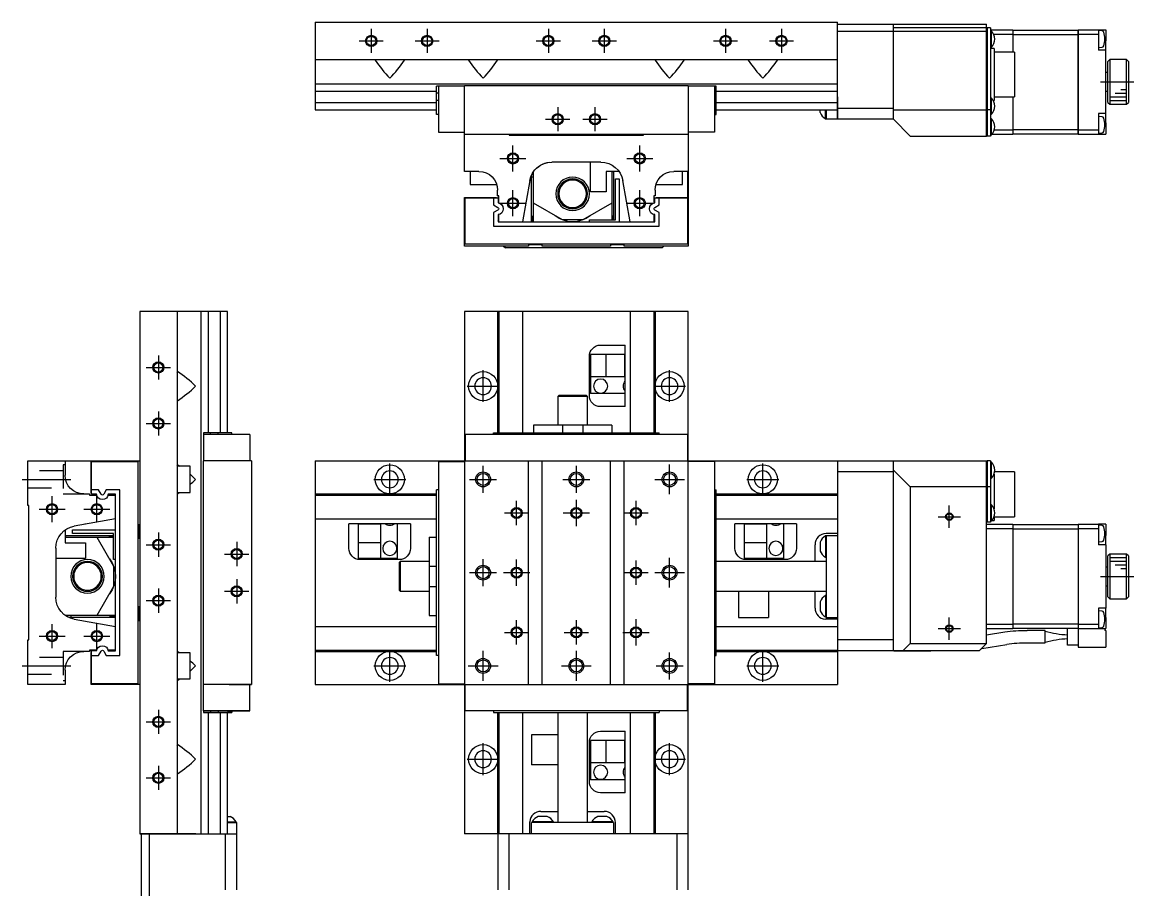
# Model space of a CAD drawing. Extents: x -2 to 603, y -8 to 381.
# Drawn here: x -1.5 to 296.5, y 148.4 to 380.9 of the extents above; entities that cross this region are included whole.
import ezdxf

# ---------------------------------------------------------------- set-up
doc = ezdxf.new("R2010")
doc.units = 0
doc.header["$LTSCALE"] = 0.5
doc.linetypes.add('CENTER', pattern=[50.8, 31.75, -6.35, 6.35, -6.35])
doc.linetypes.add('DASHED', pattern=[19.05, 12.7, -6.35])
for name, color, linetype in [('MSM_CENTER', 1, 'CENTER'), ('MSM_CONTINUOUS', 7, 'CONTINUOUS'), ('MSM_DASHED', 4, 'DASHED'), ('MSM_NARROW', 5, 'CONTINUOUS')]:
    doc.layers.add(name, color=color, linetype=linetype)

msp = doc.modelspace()

# ---------------------------------------------------------------- linework, layer by layer
at = {"layer": 'MSM_CENTER'}
for p, q in [((92.06, 379.14), (92.06, 372.68)), ((107.06, 379.14), (107.06, 372.68)), ((139.56, 379.14), (139.56, 372.68)), ((154.56, 379.14), (154.56, 372.68)), ((187.06, 379.14), (187.06, 372.68)), ((202.06, 379.14), (202.06, 372.68)), ((88.83, 375.91), (95.29, 375.91)), ((103.83, 375.91), (110.29, 375.91)), ((136.33, 375.91), (142.79, 375.91)), ((151.33, 375.91), (157.79, 375.91)), ((183.83, 375.91), (190.29, 375.91)), ((198.83, 375.91), (205.29, 375.91)), ((287.61, 364.91), (296.51, 364.91)), ((142.06, 358.14), (142.06, 351.68)), ((152.06, 358.14), (152.06, 351.68)), ((138.83, 354.91), (145.29, 354.91)), ((148.83, 354.91), (155.29, 354.91)), ((130.06, 340.91), (130.06, 347.91)), ((164.06, 340.91), (164.06, 347.91)), ((126.56, 344.41), (133.56, 344.41)), ((160.56, 344.41), (167.56, 344.41)), ((130.06, 328.91), (130.06, 335.91)), ((164.06, 328.91), (164.06, 335.91)), ((126.56, 332.41), (133.56, 332.41)), ((160.56, 332.41), (167.56, 332.41)), ((35, 291.6), (35, 285.14)), ((31.77, 288.37), (38.23, 288.37)), ((122.06, 279.12), (122.06, 287.62)), ((172.06, 279.12), (172.06, 287.62)), ((117.81, 283.37), (126.31, 283.37)), ((167.81, 283.37), (176.31, 283.37)), ((35, 276.6), (35, 270.14)), ((31.77, 273.37), (38.23, 273.37)), ((97.06, 254.12), (97.06, 262.62)), ((172.06, 254.37), (172.06, 262.37)), ((197.06, 254.12), (197.06, 262.62)), ((122.06, 254.74), (122.06, 261.99)), ((147.06, 254.74), (147.06, 261.99)), ((-1.5, 258.37), (11.5, 258.37)), ((92.81, 258.37), (101.31, 258.37)), ((118.44, 258.37), (125.68, 258.37)), ((143.44, 258.37), (150.68, 258.37)), ((168.06, 258.37), (176.06, 258.37)), ((192.81, 258.37), (201.31, 258.37)), ((6.5, 246.87), (6.5, 253.87)), ((18.5, 246.87), (18.5, 253.87)), ((3, 250.37), (10, 250.37)), ((15, 250.37), (22, 250.37)), ((131.06, 246.14), (131.06, 252.6)), ((147.06, 245.87), (147.06, 252.87)), ((163.06, 246.14), (163.06, 252.6)), ((247.06, 245.37), (247.06, 251.37)), ((127.83, 249.37), (134.29, 249.37)), ((143.56, 249.37), (150.56, 249.37)), ((159.83, 249.37), (166.29, 249.37)), ((244.06, 248.37), (250.06, 248.37)), ((35, 244.1), (35, 237.64)), ((56, 241.6), (56, 235.14)), ((31.77, 240.87), (38.23, 240.87)), ((52.77, 238.37), (59.23, 238.37)), ((122.06, 229.74), (122.06, 236.99)), ((131.06, 229.87), (131.06, 236.87)), ((163.06, 230.14), (163.06, 236.6)), ((172.06, 229.37), (172.06, 237.37)), ((118.44, 233.37), (125.68, 233.37)), ((127.56, 233.37), (134.56, 233.37)), ((159.83, 233.37), (166.29, 233.37)), ((168.06, 233.37), (176.06, 233.37)), ((56, 231.6), (56, 225.14)), ((287.61, 232.37), (296.51, 232.37)), ((35, 229.1), (35, 222.64)), ((52.77, 228.37), (59.23, 228.37)), ((31.77, 225.87), (38.23, 225.87)), ((131.06, 214.14), (131.06, 220.6)), ((147.06, 214.14), (147.06, 220.6)), ((163.06, 213.87), (163.06, 220.87)), ((247.06, 215.37), (247.06, 221.37)), ((6.5, 213.14), (6.5, 219.6)), ((18.5, 212.87), (18.5, 219.87)), ((244.06, 218.37), (250.06, 218.37)), ((3, 216.37), (10, 216.37)), ((15, 216.37), (22, 216.37)), ((127.83, 217.37), (134.29, 217.37)), ((143.83, 217.37), (150.29, 217.37)), ((159.56, 217.37), (166.56, 217.37)), ((97.06, 204.12), (97.06, 212.62)), ((122.06, 204.37), (122.06, 212.37)), ((147.06, 204.37), (147.06, 212.37)), ((172.06, 204.74), (172.06, 211.99)), ((197.06, 204.12), (197.06, 212.62)), ((-1.5, 208.37), (11.5, 208.37)), ((92.81, 208.37), (101.31, 208.37)), ((118.06, 208.37), (126.06, 208.37)), ((143.06, 208.37), (151.06, 208.37)), ((168.44, 208.37), (175.68, 208.37)), ((192.81, 208.37), (201.31, 208.37)), ((35, 196.6), (35, 190.14)), ((31.77, 193.37), (38.23, 193.37)), ((122.06, 179.12), (122.06, 187.62)), ((172.06, 179.12), (172.06, 187.62)), ((117.81, 183.37), (126.31, 183.37)), ((167.81, 183.37), (176.31, 183.37)), ((35, 181.6), (35, 175.14)), ((31.77, 178.37), (38.23, 178.37))]:
    msp.add_line(p, q, dxfattribs=at)
at = {"layer": 'MSM_CONTINUOUS'}
for p, q in [((77.06, 380.91), (217.06, 380.91)), ((77.06, 380.91), (77.06, 357.41)), ((217.06, 354.91), (217.06, 380.91)), ((217.06, 380.41), (257.06, 380.41)), ((232.06, 354.91), (232.06, 380.41)), ((257.06, 379.41), (232.06, 379.41)), ((257.06, 379.51), (256.96, 379.41)), ((257.06, 379.51), (257.06, 380.41)), ((257.06, 350.41), (257.06, 379.41)), ((257.16, 379.41), (257.06, 379.31)), ((257.16, 379.41), (257.16, 350.41)), ((258.06, 379.41), (257.16, 379.41)), ((258.06, 379.41), (258.06, 350.41)), ((258.06, 378.91), (264.06, 378.91)), ((258.35, 378.56), (258.06, 378.56)), ((258.35, 374.26), (258.35, 378.56)), ((264.06, 378.91), (264.06, 372.91)), ((264.06, 378.81), (281.56, 378.81)), ((281.56, 378.91), (281.56, 350.91)), ((281.56, 350.91), (281.56, 378.91)), ((281.56, 378.91), (289.06, 378.91)), ((287.06, 378.91), (287.06, 373.41)), ((288.04, 378.58), (287.06, 378.66)), ((289.06, 378.91), (289.06, 375.91)), ((257.06, 378.41), (217.06, 378.41)), ((258.96, 377.71), (264.06, 377.71)), ((264.06, 377.67), (281.56, 377.67)), ((281.56, 377.71), (287.06, 377.71)), ((289.06, 353.91), (289.06, 375.91)), ((258.06, 374.26), (258.35, 374.26)), ((259.06, 373.91), (258.06, 373.91)), ((259.06, 373.91), (259.06, 359.91)), ((264.56, 372.91), (259.06, 372.91)), ((264.56, 372.91), (264.56, 360.91)), ((287.06, 374.16), (288.04, 374.25)), ((289.06, 373.41), (287.06, 373.41)), ((77.06, 370.91), (217.06, 370.91)), ((93.32, 370.91), (93.16, 370.78)), ((100.8, 370.91), (100.96, 370.78)), ((118.32, 370.91), (118.16, 370.78)), ((125.8, 370.91), (125.96, 370.78)), ((168.32, 370.91), (168.16, 370.78)), ((175.8, 370.91), (175.96, 370.78)), ((193.32, 370.91), (193.16, 370.78)), ((200.8, 370.91), (200.96, 370.78)), ((290.06, 370.91), (289.56, 370.41)), ((289.56, 359.41), (289.56, 370.41)), ((290.06, 370.91), (290.06, 358.91)), ((294.56, 370.91), (290.06, 370.91)), ((294.56, 358.91), (294.56, 370.91)), ((295.06, 370.41), (294.56, 370.91)), ((295.06, 370.41), (295.06, 359.41)), ((289.56, 367.41), (289.06, 367.41)), ((77.06, 364.41), (217.06, 364.41)), ((117.06, 363.81), (109.56, 363.81)), ((109.56, 356.21), (109.56, 363.81)), ((110.06, 363.81), (110.06, 351.41)), ((177.06, 363.91), (117.06, 363.91)), ((117.06, 340.91), (117.06, 363.91)), ((177.06, 363.91), (177.06, 320.91)), ((184.56, 363.81), (177.06, 363.81)), ((184.06, 363.81), (184.06, 351.41)), ((184.56, 356.21), (184.56, 363.81)), ((77.06, 362.45), (109.56, 362.45)), ((110.06, 361.94), (109.56, 361.94)), ((184.06, 361.94), (184.56, 361.94)), ((184.56, 362.45), (217.06, 362.45)), ((217.06, 360.91), (217.06, 354.91)), ((259.06, 360.91), (264.56, 360.91)), ((264.06, 360.91), (264.06, 350.91)), ((289.06, 362.41), (289.56, 362.41)), ((77.06, 359.38), (109.56, 359.38)), ((110.06, 359.89), (109.56, 359.89)), ((184.06, 359.89), (184.56, 359.89)), ((184.56, 359.38), (217.06, 359.38)), ((217.06, 357.91), (232.06, 357.91)), ((258.35, 360.56), (258.06, 360.56)), ((258.35, 356.26), (258.35, 360.56)), ((258.86, 359.91), (259.06, 359.91)), ((289.56, 359.41), (290.06, 358.91)), ((290.06, 358.91), (294.56, 358.91)), ((294.56, 358.91), (295.06, 359.41)), ((77.06, 357.41), (109.56, 357.41)), ((110.06, 356.21), (109.56, 356.21)), ((184.06, 356.21), (184.56, 356.21)), ((184.56, 357.41), (217.06, 357.41)), ((212.41, 356.69), (212.41, 357.41)), ((213.86, 355.06), (213.86, 357.41)), ((213.86, 355.06), (214.06, 355.06)), ((214.06, 354.91), (214.06, 357.41)), ((214.06, 357.41), (214.06, 354.91)), ((214.06, 355.06), (214.06, 357.41)), ((232.06, 354.91), (214.06, 354.91)), ((232.06, 357.41), (257.06, 357.41)), ((232.06, 354.91), (236.56, 350.41)), ((232.06, 354.91), (232.16, 354.81)), ((236.56, 350.41), (232.16, 354.81)), ((257.06, 357.45), (257.16, 357.41)), ((258.06, 357.41), (257.16, 357.41)), ((258.06, 356.26), (258.35, 356.26)), ((258.35, 355.06), (258.06, 355.06)), ((258.35, 350.76), (258.35, 355.06)), ((287.06, 356.41), (287.06, 350.91)), ((289.06, 356.41), (287.06, 356.41)), ((288.04, 355.58), (287.06, 355.66)), ((259.15, 352.11), (264.06, 352.11)), ((264.06, 352.15), (281.56, 352.15)), ((281.56, 352.11), (287.06, 352.11)), ((289.06, 353.91), (289.06, 350.91)), ((110.06, 351.41), (117.06, 351.41)), ((117.06, 350.91), (177.06, 350.91)), ((129.06, 350.91), (129.06, 350.61)), ((129.06, 350.61), (165.06, 350.61)), ((165.06, 350.61), (165.06, 350.91)), ((184.06, 351.41), (177.06, 351.41)), ((236.56, 350.41), (257.06, 350.41)), ((257.06, 350.51), (257.16, 350.41)), ((258.06, 350.41), (257.16, 350.41)), ((258.06, 350.76), (258.35, 350.76)), ((258.49, 350.91), (264.06, 350.91)), ((264.06, 351.01), (281.56, 351.01)), ((281.56, 350.91), (289.06, 350.91)), ((287.06, 351.16), (288.04, 351.25)), ((153.65, 343.41), (140.47, 343.41)), ((150.86, 335.41), (150.86, 343.41)), ((120.96, 340.91), (117.06, 340.91)), ((118.56, 340.91), (118.56, 337.41)), ((135.06, 327.41), (135.06, 339.86)), ((135.56, 327.41), (135.56, 340.86)), ((158.52, 340.91), (155.06, 340.91)), ((155.06, 340.91), (155.06, 335.41)), ((156.56, 340.86), (156.56, 327.91)), ((157.06, 340.91), (157.06, 327.91)), ((177.06, 340.91), (173.16, 340.91)), ((175.56, 337.41), (175.56, 340.91)), ((176.96, 333.91), (176.96, 340.91)), ((118.56, 337.41), (125.56, 337.41)), ((125.06, 338.77), (125.06, 338.78)), ((134.56, 338.46), (132.61, 327.41)), ((135.56, 339.41), (135.06, 339.41)), ((157.56, 338.91), (158.56, 338.91)), ((157.56, 327.91), (157.56, 338.91)), ((158.56, 338.91), (158.56, 327.41)), ((161.51, 327.41), (159.56, 338.46)), ((168.56, 337.41), (175.56, 337.41)), ((117.06, 320.91), (117.06, 333.91)), ((117.06, 333.91), (125.66, 333.91)), ((117.26, 321.41), (117.26, 333.81)), ((117.26, 333.81), (126.06, 333.81)), ((124.86, 333.81), (124.86, 331.94)), ((125.66, 333.91), (125.66, 333.81)), ((125.96, 334.41), (125.96, 335.91)), ((126.26, 334.41), (125.96, 334.41)), ((126.06, 334.41), (126.06, 332.49)), ((126.26, 332.45), (126.26, 334.41)), ((155.06, 335.41), (150.86, 335.41)), ((160.06, 335.41), (160.06, 335.62)), ((160.09, 335.41), (160.06, 335.41)), ((167.86, 334.41), (167.86, 332.45)), ((168.16, 334.41), (167.86, 334.41)), ((168.06, 333.81), (176.86, 333.81)), ((168.06, 332.49), (168.06, 333.81)), ((168.16, 335.91), (168.16, 334.41)), ((168.46, 333.81), (168.46, 333.91)), ((168.46, 333.91), (177.06, 333.91)), ((169.26, 331.94), (169.26, 333.81)), ((176.86, 333.81), (176.86, 321.41)), ((124.86, 331.94), (126.05, 331.25)), ((143.35, 327.91), (135.56, 332.41)), ((156.56, 332.41), (148.76, 327.91)), ((168.06, 331.25), (169.26, 331.94)), ((126.05, 330.58), (124.86, 329.89)), ((124.86, 329.89), (124.86, 326.21)), ((126.06, 329.34), (126.06, 327.41)), ((126.26, 327.71), (126.06, 327.91)), ((126.26, 327.41), (126.26, 329.38)), ((148.76, 327.91), (143.35, 327.91)), ((150.56, 327.91), (157.56, 327.91)), ((150.56, 327.41), (150.56, 327.91)), ((167.86, 329.38), (167.86, 327.41)), ((169.26, 329.89), (168.06, 330.58)), ((168.06, 327.41), (168.06, 329.34)), ((169.26, 326.21), (169.26, 329.89)), ((124.86, 326.21), (169.26, 326.21)), ((126.06, 327.41), (168.06, 327.41)), ((134.26, 320.91), (117.06, 320.91)), ((176.86, 321.41), (117.26, 321.41)), ((128.06, 320.41), (127.56, 320.91)), ((127.56, 320.91), (128.06, 320.41)), ((170.06, 320.41), (128.06, 320.41)), ((137.86, 321.26), (134.26, 321.26)), ((134.26, 321.26), (134.26, 320.91)), ((137.86, 320.91), (137.86, 321.26)), ((156.26, 320.91), (137.86, 320.91)), ((159.86, 321.26), (156.26, 321.26)), ((156.26, 321.26), (156.26, 320.91)), ((159.86, 320.91), (159.86, 321.26)), ((177.06, 320.91), (159.86, 320.91)), ((170.56, 320.91), (170.06, 320.41)), ((30, 303.37), (30, 163.37)), ((45, 303.37), (30, 303.37)), ((40, 303.37), (40, 163.37)), ((53.5, 303.37), (45, 303.37)), ((46.5, 163.37), (46.5, 303.37)), ((48.46, 270.87), (48.46, 303.37)), ((51.54, 303.37), (51.54, 270.87)), ((53.5, 270.87), (53.5, 303.37)), ((117.06, 303.37), (117.06, 163.37)), ((177.06, 303.37), (117.06, 303.37)), ((125.96, 303.37), (125.96, 270.87)), ((126.26, 303.37), (126.26, 270.87)), ((132.61, 303.37), (132.61, 270.87)), ((161.51, 303.37), (161.51, 270.87)), ((167.86, 303.37), (167.86, 270.87)), ((168.16, 303.37), (168.16, 270.87)), ((177.06, 148.37), (177.06, 303.37)), ((153.56, 294.37), (160.18, 294.37)), ((160.18, 277.87), (160.18, 294.37)), ((150.56, 280.87), (150.56, 291.37)), ((160.18, 291.87), (150.86, 291.87)), ((150.86, 291.87), (150.86, 281.37)), ((155.06, 285.87), (155.06, 291.87)), ((160.06, 285.87), (160.06, 291.87)), ((40, 287.11), (40.13, 287.27)), ((160.18, 285.87), (150.86, 285.87)), ((142.36, 280.87), (142.06, 280.57)), ((150.06, 280.57), (142.06, 280.57)), ((142.06, 280.57), (142.06, 272.87)), ((149.76, 280.87), (142.36, 280.87)), ((150.06, 280.57), (149.76, 280.87)), ((150.06, 272.87), (150.06, 280.57)), ((160.18, 281.37), (150.86, 281.37)), ((40, 279.62), (40.13, 279.47)), ((160.18, 277.87), (153.56, 277.87)), ((135.56, 272.87), (135.56, 270.87)), ((156.56, 272.87), (135.56, 272.87)), ((143.35, 272.87), (143.35, 270.87)), ((148.76, 272.87), (148.76, 270.87)), ((156.56, 272.87), (156.56, 270.87)), ((47.1, 270.87), (47.1, 263.37)), ((54.7, 270.87), (47.1, 270.87)), ((59.5, 270.37), (47.1, 270.37)), ((48.98, 270.37), (48.98, 270.87)), ((51.02, 270.37), (51.02, 270.87)), ((54.7, 270.37), (54.7, 270.87)), ((59.5, 270.37), (59.5, 263.37)), ((117.26, 270.37), (117.26, 263.37)), ((176.86, 270.37), (117.26, 270.37)), ((124.86, 270.87), (169.26, 270.87)), ((124.86, 270.37), (124.86, 270.87)), ((169.26, 270.37), (169.26, 270.87)), ((176.86, 270.37), (176.86, 263.37)), ((0, 251.37), (0, 263.37)), ((0, 263.37), (30, 263.37)), ((10, 263.37), (10, 259.47)), ((17, 254.77), (17, 263.37)), ((17.1, 254.37), (17.1, 263.17)), ((17.1, 263.17), (29.5, 263.17)), ((29.5, 263.17), (29.5, 203.57)), ((40, 262.11), (40.13, 262.27)), ((47, 263.37), (47, 203.37)), ((60, 263.37), (47, 263.37)), ((60, 263.37), (60, 203.37)), ((77.06, 263.37), (77.06, 203.37)), ((77.06, 263.37), (232.06, 263.37)), ((110.06, 263.17), (117.06, 263.17)), ((110.06, 263.17), (110.06, 203.57)), ((134.26, 203.37), (134.26, 263.37)), ((137.86, 203.37), (137.86, 263.37)), ((156.26, 203.37), (156.26, 263.37)), ((159.86, 203.37), (159.86, 263.37)), ((184.06, 263.17), (177.06, 263.17)), ((184.06, 263.17), (184.06, 203.57)), ((217.06, 263.37), (217.06, 203.37)), ((232.06, 260.87), (232.06, 263.37)), ((232.16, 263.37), (232.06, 263.27)), ((232.16, 263.37), (257.06, 263.37)), ((257.06, 263.27), (257.16, 263.37)), ((257.06, 256.37), (257.06, 263.37)), ((257.16, 263.37), (257.16, 246.87)), ((258.06, 263.37), (257.16, 263.37)), ((258.06, 263.37), (258.06, 246.87)), ((258.35, 263.02), (258.06, 263.02)), ((258.35, 258.72), (258.35, 263.02)), ((43.5, 261.87), (40, 261.87)), ((43.5, 254.87), (43.5, 261.87)), ((232.06, 260.37), (217.06, 260.37)), ((232.06, 260.87), (236.56, 256.37)), ((232.06, 232.36), (232.06, 260.87)), ((232.06, 232.36), (232.06, 260.37)), ((259.06, 259.79), (259.06, 250.44)), ((264.56, 260.37), (259.22, 260.37)), ((264.56, 260.37), (264.56, 248.37)), ((236.56, 256.37), (236.56, 214.37)), ((257.06, 256.37), (236.56, 256.37)), ((257.06, 214.37), (257.06, 256.37)), ((257.06, 256.32), (257.16, 256.37)), ((258.06, 256.37), (257.16, 256.37)), ((258.06, 258.72), (258.35, 258.72)), ((15, 254.47), (16.5, 254.47)), ((16.5, 254.47), (16.5, 254.17)), ((16.5, 254.17), (18.46, 254.17)), ((17.1, 254.77), (17, 254.77)), ((18.98, 255.57), (17.1, 255.57)), ((18.42, 254.37), (17.1, 254.37)), ((19.66, 254.37), (18.98, 255.57)), ((21.02, 255.57), (20.34, 254.37)), ((24.7, 255.57), (21.02, 255.57)), ((21.54, 254.17), (23.5, 254.17)), ((23.5, 254.37), (21.58, 254.37)), ((23.5, 212.37), (23.5, 254.37)), ((24.7, 211.17), (24.7, 255.57)), ((40, 254.87), (43.5, 254.87)), ((40, 254.62), (40.13, 254.47)), ((77.06, 254.47), (109.56, 254.47)), ((77.06, 254.17), (109.56, 254.17)), ((109.56, 211.17), (109.56, 255.57)), ((110.06, 255.57), (109.56, 255.57)), ((184.06, 255.57), (184.56, 255.57)), ((184.56, 211.17), (184.56, 255.57)), ((184.56, 254.47), (217.06, 254.47)), ((184.56, 254.17), (217.06, 254.17)), ((0.3, 251.37), (0, 251.37)), ((0.3, 215.37), (0.3, 251.37)), ((258.35, 251.52), (258.06, 251.52)), ((258.35, 247.22), (258.35, 251.52)), ((23.5, 247.81), (12.46, 245.87)), ((77.06, 247.81), (109.56, 247.81)), ((184.56, 247.81), (217.06, 247.81)), ((258.49, 247.37), (259.06, 247.37)), ((259.06, 248.29), (259.06, 247.37)), ((259.09, 248.37), (264.56, 248.37)), ((10, 244.83), (10, 241.37)), ((12, 244.87), (23.5, 244.87)), ((12, 243.87), (12, 244.87)), ((15.5, 246.37), (15.29, 246.37)), ((15.5, 246.4), (15.5, 246.37)), ((29.65, 246.17), (29.65, 242.57)), ((30, 246.17), (29.65, 246.17)), ((102.56, 246.49), (86.06, 246.49)), ((86.06, 239.87), (86.06, 246.49)), ((88.56, 246.49), (88.56, 237.17)), ((94.56, 246.37), (88.56, 246.37)), ((94.56, 246.49), (94.56, 237.17)), ((99.06, 246.49), (99.06, 237.17)), ((102.56, 246.49), (102.56, 239.87)), ((206.06, 246.49), (189.56, 246.49)), ((189.56, 239.87), (189.56, 246.49)), ((192.06, 246.49), (192.06, 237.17)), ((198.06, 246.37), (192.06, 246.37)), ((198.06, 246.49), (198.06, 237.17)), ((202.56, 246.49), (202.56, 237.17)), ((206.06, 246.49), (206.06, 239.87)), ((257.16, 246.87), (257.06, 246.97)), ((257.06, 246.37), (264.06, 246.37)), ((257.06, 245.17), (264.06, 245.17)), ((258.06, 246.87), (257.16, 246.87)), ((258.06, 247.22), (258.35, 247.22)), ((264.06, 246.37), (264.06, 245.17)), ((264.06, 246.27), (281.56, 246.27)), ((264.06, 245.17), (264.06, 219.57)), ((264.06, 245.12), (281.56, 245.12)), ((281.56, 246.37), (287.06, 246.37)), ((281.56, 246.37), (281.56, 245.17)), ((281.56, 245.17), (287.06, 245.17)), ((281.56, 245.17), (281.56, 219.57)), ((287.06, 246.37), (287.06, 245.17)), ((289.06, 246.37), (287.06, 246.37)), ((288.04, 246.03), (287.06, 246.12)), ((287.06, 245.17), (287.06, 240.87)), ((289.06, 246.37), (289.06, 243.37)), ((10, 243.37), (23, 243.37)), ((10.05, 242.87), (23, 242.87)), ((23, 243.87), (12, 243.87)), ((18.5, 242.87), (23, 235.07)), ((23, 236.87), (23, 243.87)), ((29.65, 242.57), (30, 242.57)), ((107.56, 242.87), (107.56, 221.87)), ((107.56, 242.87), (109.56, 242.87)), ((212.41, 241.58), (212.41, 239.16)), ((213.86, 243.23), (213.86, 237.51)), ((214.06, 243.23), (213.86, 243.23)), ((217.06, 243.86), (214.06, 243.86)), ((214.06, 243.37), (214.06, 221.37)), ((214.06, 243.37), (217.06, 243.37)), ((287.06, 241.62), (288.04, 241.7)), ((289.06, 240.87), (289.06, 243.37)), ((7.5, 239.96), (7.5, 226.77)), ((10, 241.37), (15.5, 241.37)), ((15.5, 241.37), (15.5, 237.17)), ((94.56, 241.37), (88.56, 241.37)), ((198.06, 241.37), (192.06, 241.37)), ((211.06, 236.37), (211.06, 240.86)), ((289.06, 240.87), (287.06, 240.87)), ((289.06, 240.87), (289.06, 223.87)), ((15.5, 237.17), (7.5, 237.17)), ((23.5, 236.87), (23, 236.87)), ((99.06, 237.17), (88.56, 237.17)), ((99.56, 236.87), (89.06, 236.87)), ((99.86, 236.37), (99.56, 236.07)), ((99.56, 236.07), (99.56, 228.67)), ((99.86, 236.37), (99.86, 228.37)), ((107.56, 236.37), (99.86, 236.37)), ((214.06, 236.37), (184.56, 236.37)), ((202.56, 237.17), (192.06, 237.17)), ((203.06, 236.87), (192.56, 236.87)), ((213.86, 237.51), (214.06, 237.51)), ((290.06, 238.37), (289.56, 237.87)), ((289.56, 226.87), (289.56, 237.87)), ((290.06, 238.37), (290.06, 226.37)), ((294.56, 238.37), (290.06, 238.37)), ((294.56, 226.37), (294.56, 238.37)), ((295.06, 237.87), (294.56, 238.37)), ((295.06, 237.87), (295.06, 226.87)), ((23, 235.07), (23, 229.66)), ((107.56, 235.07), (109.56, 235.07)), ((289.56, 234.87), (289.06, 234.87)), ((23, 229.66), (18.5, 221.87)), ((107.56, 229.66), (109.56, 229.66)), ((232.06, 212.47), (232.06, 232.36)), ((232.06, 215.37), (232.06, 232.36)), ((289.06, 229.87), (289.56, 229.87)), ((99.56, 228.67), (99.86, 228.37)), ((99.86, 228.37), (107.56, 228.37)), ((184.56, 228.37), (214.06, 228.37)), ((190.56, 228.37), (190.56, 221.37)), ((198.56, 228.37), (198.56, 221.37)), ((211.06, 223.86), (211.06, 228.37)), ((213.86, 227.23), (213.86, 221.51)), ((214.06, 227.23), (213.86, 227.23)), ((289.56, 226.87), (290.06, 226.37)), ((294.56, 226.37), (295.06, 226.87)), ((30, 224.17), (29.65, 224.17)), ((29.65, 224.17), (29.65, 220.57)), ((212.41, 225.58), (212.41, 223.16)), ((289.06, 223.87), (287.06, 223.87)), ((287.06, 223.87), (287.06, 219.57)), ((289.06, 221.37), (289.06, 223.87)), ((290.06, 226.37), (294.56, 226.37)), ((23.5, 221.87), (10.05, 221.87)), ((23.5, 221.37), (11.05, 221.37)), ((11.5, 221.87), (11.5, 221.37)), ((12.46, 220.87), (23.5, 218.92)), ((29.65, 220.57), (30, 220.57)), ((107.56, 221.87), (109.56, 221.87)), ((190.56, 221.37), (198.56, 221.37)), ((213.86, 221.51), (214.06, 221.51)), ((214.06, 221.37), (217.06, 221.37)), ((217.06, 220.86), (214.06, 220.86)), ((288.04, 223.03), (287.06, 223.12)), ((289.06, 221.37), (289.06, 218.37)), ((77.06, 218.92), (109.56, 218.92)), ((184.56, 218.92), (217.06, 218.92)), ((257.06, 219.57), (264.06, 219.57)), ((257.06, 218.47), (257.16, 218.37)), ((257.16, 218.37), (264.06, 218.37)), ((257.16, 218.37), (264.06, 218.37)), ((264.06, 219.61), (281.56, 219.61)), ((264.06, 219.57), (264.06, 218.37)), ((264.06, 218.47), (281.56, 218.47)), ((264.06, 218.47), (281.56, 218.47)), ((272.76, 217.82), (267.9, 217.82)), ((272.76, 214.52), (272.76, 217.82)), ((278.76, 213.97), (278.76, 218.37)), ((281.56, 218.37), (278.76, 218.37)), ((281.56, 219.57), (287.06, 219.57)), ((281.56, 219.57), (281.56, 213.37)), ((281.56, 218.37), (287.06, 218.37)), ((281.56, 218.37), (289.06, 218.37)), ((287.06, 219.57), (287.06, 218.37)), ((287.06, 218.62), (288.04, 218.7)), ((288.76, 218.37), (288.76, 217.87)), ((289.06, 217.87), (288.76, 217.87)), ((289.06, 217.87), (289.06, 213.37)), ((0, 203.37), (0, 215.37)), ((0, 215.37), (0.3, 215.37)), ((232.06, 215.37), (217.06, 215.37)), ((261.93, 217.39), (257.06, 216.62)), ((16.5, 212.27), (15, 212.27)), ((18.46, 212.57), (16.5, 212.57)), ((16.5, 212.57), (16.5, 212.27)), ((18.42, 212.37), (16.5, 212.37)), ((17, 203.37), (17, 211.97)), ((17, 211.97), (17.1, 211.97)), ((17.1, 203.57), (17.1, 212.37)), ((18.98, 211.17), (19.66, 212.36)), ((20.34, 212.36), (21.02, 211.17)), ((23.5, 212.57), (21.54, 212.57)), ((21.58, 212.37), (23.5, 212.37)), ((23.2, 212.57), (23, 212.37)), ((40, 212.11), (40.13, 212.27)), ((43.5, 211.87), (40, 211.87)), ((43.5, 204.87), (43.5, 211.87)), ((77.06, 212.57), (109.56, 212.57)), ((77.06, 212.27), (109.56, 212.27)), ((184.56, 212.57), (217.06, 212.57)), ((184.56, 212.27), (217.06, 212.27)), ((232.06, 212.37), (217.06, 212.37)), ((232.06, 212.47), (232.16, 212.37)), ((234.56, 212.37), (232.16, 212.37)), ((232.16, 212.37), (242.06, 212.37)), ((236.56, 214.37), (234.56, 212.37)), ((255.06, 212.37), (234.56, 212.37)), ((236.56, 214.37), (257.06, 214.37)), ((255.06, 212.37), (242.06, 212.37)), ((255.06, 212.37), (257.06, 214.37)), ((255.77, 213.07), (262.44, 214.13)), ((267.9, 214.52), (272.76, 214.52)), ((281.56, 213.97), (278.76, 213.97)), ((281.56, 213.37), (289.06, 213.37)), ((281.56, 213.37), (289.06, 213.37)), ((12.14, 211.37), (12.14, 211.37)), ((17.1, 211.17), (18.98, 211.17)), ((21.02, 211.17), (24.7, 211.17)), ((110.06, 211.17), (109.56, 211.17)), ((184.06, 211.17), (184.56, 211.17)), ((10, 207.27), (10, 203.37)), ((10, 203.37), (0, 203.37)), ((30, 203.37), (17, 203.37)), ((29.5, 203.57), (17.1, 203.57)), ((40, 204.87), (43.5, 204.87)), ((40, 204.62), (40.13, 204.47)), ((60, 203.37), (47, 203.37)), ((47, 203.37), (47.1, 203.37)), ((47.1, 196.37), (47.1, 203.37)), ((54, 203.37), (60, 203.37)), ((59.5, 196.37), (59.5, 203.37)), ((60, 203.37), (59.65, 203.37)), ((59.65, 203.37), (60, 203.37)), ((77.06, 203.37), (217.06, 203.37)), ((110.06, 203.57), (117.06, 203.57)), ((117.26, 196.37), (117.26, 203.37)), ((176.86, 196.37), (176.86, 203.37)), ((184.06, 203.57), (177.06, 203.57)), ((47.1, 196.37), (59.5, 196.37)), ((54.7, 196.37), (47.1, 196.37)), ((47.1, 196.37), (47.1, 195.87)), ((47.1, 195.87), (54.7, 195.87)), ((48.46, 163.37), (48.46, 195.87)), ((48.98, 196.37), (48.98, 195.87)), ((51.02, 196.37), (51.02, 195.87)), ((51.54, 195.87), (51.54, 163.37)), ((59.5, 196.37), (53.5, 196.37)), ((53.5, 163.37), (53.5, 195.87)), ((54.7, 195.87), (53.5, 195.87)), ((54.7, 196.37), (54.7, 195.87)), ((176.86, 196.37), (117.26, 196.37)), ((124.86, 196.37), (124.86, 195.87)), ((124.86, 195.87), (169.26, 195.87)), ((125.96, 195.87), (125.96, 163.37)), ((126.26, 195.87), (126.26, 163.37)), ((132.61, 195.87), (132.61, 163.37)), ((142.06, 195.87), (142.06, 166.37)), ((150.06, 166.37), (150.06, 195.87)), ((161.51, 195.87), (161.51, 163.37)), ((167.86, 195.87), (167.86, 163.37)), ((168.16, 195.87), (168.16, 163.37)), ((169.26, 196.37), (169.26, 195.87)), ((153.56, 190.87), (160.18, 190.87)), ((160.18, 174.37), (160.18, 190.87)), ((135.06, 189.87), (135.06, 181.87)), ((142.06, 189.87), (135.06, 189.87)), ((150.56, 177.37), (150.56, 187.87)), ((160.18, 188.37), (150.86, 188.37)), ((150.86, 188.37), (150.86, 177.87)), ((155.06, 182.37), (155.06, 188.37)), ((160.06, 182.37), (160.06, 188.37)), ((40, 187.11), (40.13, 187.27)), ((142.06, 181.87), (135.06, 181.87)), ((160.18, 182.37), (150.86, 182.37)), ((40, 179.62), (40.13, 179.47)), ((160.18, 177.87), (150.86, 177.87)), ((160.18, 174.37), (153.56, 174.37)), ((53.5, 168.02), (54.22, 168.02)), ((139.27, 168.02), (136.85, 168.02)), ((137.55, 169.37), (142.06, 169.37)), ((150.06, 169.37), (154.55, 169.37)), ((155.27, 168.02), (152.85, 168.02)), ((53.5, 166.57), (55.85, 166.57)), ((53.5, 166.37), (56, 166.37)), ((55.85, 166.37), (55.85, 166.57)), ((56, 148.37), (56, 166.37)), ((134.55, 163.37), (134.55, 166.37)), ((135.06, 163.37), (135.06, 166.37)), ((157.06, 166.37), (135.06, 166.37)), ((140.92, 166.57), (135.2, 166.57)), ((135.2, 166.57), (135.2, 166.37)), ((140.92, 166.37), (140.92, 166.57)), ((156.92, 166.57), (151.2, 166.57)), ((151.2, 166.57), (151.2, 166.37)), ((156.92, 166.37), (156.92, 166.57)), ((157.06, 166.37), (157.06, 163.37)), ((157.55, 163.37), (157.55, 166.37)), ((30, 163.37), (30.5, 163.37)), ((30.3, 163.37), (30, 163.37)), ((30, 163.37), (30.3, 163.37)), ((45, 163.37), (30, 163.37)), ((30.5, 123.37), (30.5, 163.37)), ((30.5, 163.37), (35.5, 163.37)), ((30.5, 163.37), (56, 163.37)), ((32.5, 163.37), (32.5, 138.37)), ((53, 148.37), (53, 163.37)), ((177.06, 163.37), (117.06, 163.37)), ((126.06, 148.37), (126.06, 163.37)), ((129.06, 148.37), (129.06, 163.37)), ((174.06, 148.37), (174.06, 163.37))]:
    msp.add_line(p, q, dxfattribs=at)
for centre, radius in [((92.06, 375.91), 1.23), ((107.06, 375.91), 1.23), ((139.56, 375.91), 1.23), ((154.56, 375.91), 1.23), ((187.06, 375.91), 1.23), ((202.06, 375.91), 1.23), ((142.06, 354.91), 1.23), ((152.06, 354.91), 1.23), ((130.06, 344.41), 1.23), ((164.06, 344.41), 1.23), ((130.06, 332.41), 1.23), ((164.06, 332.41), 1.23), ((35, 288.37), 1.23), ((122.06, 283.37), 3.9), ((172.06, 283.37), 3.9), ((35, 273.37), 1.23), ((97.06, 258.37), 3.9), ((197.06, 258.37), 3.9), ((122.06, 258.37), 1.62), ((147.06, 258.37), 1.62), ((172.06, 258.37), 1.62), ((6.5, 250.37), 1.23), ((18.5, 250.37), 1.23), ((131.06, 249.37), 1.23), ((147.06, 249.37), 1.23), ((163.06, 249.37), 1.23), ((247.06, 248.37), 0.783), ((35, 240.87), 1.23), ((56, 238.37), 1.23), ((122.06, 233.37), 1.62), ((131.06, 233.37), 1.23), ((163.06, 233.37), 1.23), ((172.06, 233.37), 1.62), ((56, 228.37), 1.23), ((35, 225.87), 1.23), ((6.5, 216.37), 1.23), ((18.5, 216.37), 1.23), ((131.06, 217.37), 1.23), ((147.06, 217.37), 1.23), ((163.06, 217.37), 1.23), ((247.06, 218.37), 0.783), ((97.06, 208.37), 3.9), ((197.06, 208.37), 3.9), ((122.06, 208.37), 1.62), ((147.06, 208.37), 1.62), ((172.06, 208.37), 1.62), ((35, 193.37), 1.23), ((122.06, 183.37), 3.9), ((172.06, 183.37), 3.9), ((35, 178.37), 1.23)]:
    msp.add_circle(centre, radius, dxfattribs=at)
at = {"layer": 'MSM_CONTINUOUS', "extrusion": (0, 0, -1)}
for centre, radius in [((-146.06, 334.91), 4.5), ((-146.06, 334.91), 4), ((-146.06, 334.91), 3.7), ((-122.06, 283.37), 2.25), ((-153.56, 283.37), 1.9), ((-172.06, 283.37), 2.25), ((-97.06, 258.37), 2.25), ((-197.06, 258.37), 2.25), ((-97.06, 239.87), 1.9), ((-200.56, 239.87), 1.9), ((-16, 232.37), 4.5), ((-16, 232.37), 4), ((-16, 232.37), 3.7), ((-97.06, 208.37), 2.25), ((-197.06, 208.37), 2.25), ((-122.06, 183.37), 2.25), ((-172.06, 183.37), 2.25), ((-153.56, 179.87), 1.9)]:
    msp.add_circle(centre, radius, dxfattribs=at)
at = {"layer": 'MSM_CONTINUOUS'}
for centre, radius, start, end in [((256.26, 376.41), 3, 314.22, 45.78), ((288, 378.08), 0.5, 17.6292, 85), ((282.76, 376.41), 6, 342.3708, 17.6292), ((288, 374.75), 0.5, 275, 342.3708), ((119.49, 387.87), 31.38, 212.9812, 224.3908), ((74.63, 387.87), 31.38, 315.6092, 327.0188), ((144.49, 387.87), 31.38, 212.9812, 224.3908), ((99.63, 387.87), 31.38, 315.6092, 327.0188), ((194.49, 387.87), 31.38, 212.9812, 224.3908), ((149.63, 387.87), 31.38, 315.6092, 327.0188), ((219.49, 387.87), 31.38, 212.9812, 224.3908), ((174.63, 387.87), 31.38, 315.6092, 327.0188), ((256.26, 358.41), 3, 314.22, 45.78), ((215.42, 357.91), 3.25, 202.061, 241.2734), ((256.26, 352.91), 3, 314.22, 45.78), ((288, 355.08), 0.5, 17.6292, 85), ((282.76, 353.41), 6, 342.3708, 17.6292), ((288, 351.75), 0.5, 275, 342.3708), ((23.04, 260.94), 31.38, 45.6092, 57.0188), ((23.04, 305.79), 31.38, 302.9812, 314.3908), ((23.04, 235.94), 31.38, 55.7006, 57.0188), ((256.26, 260.87), 3, 314.22, 45.78), ((23.04, 235.94), 31.38, 45.6092, 49.326), ((23.04, 280.79), 31.38, 310.674, 314.3908), ((23.04, 280.79), 31.38, 302.9812, 304.2994), ((256.26, 249.37), 3, 314.22, 45.78), ((288, 245.53), 0.5, 17.6292, 85), ((282.76, 243.87), 6, 342.3708, 17.6292), ((214.06, 240.86), 3, 90, 180), ((215.43, 240.38), 3.25, 118.9402, 158.4426), ((288, 242.2), 0.5, 275, 342.3708), ((215.43, 240.35), 3.25, 201.5574, 241.0598), ((215.43, 224.38), 3.25, 118.9402, 158.4426), ((214.06, 223.86), 3, 180, 265.3245), ((215.43, 224.35), 3.25, 201.5574, 241.0598), ((288, 222.53), 0.5, 17.6292, 85), ((282.76, 220.87), 6, 342.3708, 17.6292), ((267.7, 178.61), 39.2, 89.7177, 98.4755), ((279.91, 243.6), 26.91, 254.5953, 267.5566), ((288, 219.2), 0.5, 275, 342.3708), ((280.17, 187.03), 28.62, 92.8322, 105.0159), ((23.04, 185.94), 31.38, 55.7006, 57.0188), ((267.69, 178.85), 35.66, 89.6613, 98.4567), ((23.04, 185.94), 31.38, 45.6092, 49.326), ((23.04, 230.79), 31.38, 310.674, 314.3908), ((23.04, 230.79), 31.38, 302.9812, 304.2994), ((23.04, 160.94), 31.38, 45.6092, 57.0188), ((23.04, 205.79), 31.38, 302.9812, 314.3908), ((53, 165), 3.25, 28.7266, 67.939), ((137.55, 166.37), 3, 90, 175.3245), ((138.04, 164.99), 3.25, 111.5574, 151.0598), ((138.07, 164.99), 3.25, 28.9402, 68.4426), ((154.04, 164.99), 3.25, 111.5574, 151.0598), ((154.55, 166.37), 3, 360, 90), ((154.07, 164.99), 3.25, 28.9402, 68.4426)]:
    msp.add_arc(centre, radius, start, end, dxfattribs=at)
at = {"layer": 'MSM_CONTINUOUS', "extrusion": (0, 0, -1)}
for centre, radius, start, end in [((-140.47, 337.41), 6, 10, 90), ((-140.47, 337.41), 6, 35.0995, 84.0572), ((-153.65, 337.41), 6, 90, 170), ((-120.96, 335.91), 5, 90, 180), ((-140.54, 337.41), 6, 24.0962, 33.9498), ((-138.06, 341.91), 2.86, 333.9703, 335.3117), ((-151.36, 337.87), 6, 149.4911, 150.0438), ((-154.06, 341.91), 2.86, 200.4659, 209.0583), ((-173.16, 335.91), 5, 0, 90), ((-125.86, 330.91), 0.388, 119.9865, 240.0135), ((-125.86, 330.91), 1.59, 97.2353, 262.7647), ((-168.26, 330.91), 1.59, 277.2353, 82.7647), ((-168.26, 330.91), 0.388, 299.9865, 60.0135), ((-138.06, 327.91), 2.86, 349.9315, 29.0583), ((-146.06, 334.91), 7.5, 231.3733, 308.6268), ((-154.06, 327.91), 2.86, 150.9417, 180), ((-153.56, 291.37), 3, 0, 90), ((-161.56, 283.37), 1.9, 316.3793, 43.6207), ((-153.56, 280.87), 3, 270, 0), ((-15, 259.47), 5, 270, 0), ((-20, 254.57), 1.59, 187.2353, 352.7647), ((-20, 254.57), 0.388, 209.9865, 330.0135), ((-13.5, 239.96), 6, 0, 80), ((-97.06, 247.87), 1.9, 226.3793, 313.6207), ((-200.56, 247.87), 1.9, 226.3793, 313.6207), ((-9, 240.37), 2.86, 110.4659, 119.0583), ((-13.05, 237.67), 6, 59.4911, 60.0438), ((-23, 240.37), 2.86, 60.9417, 90), ((-89.06, 239.87), 3, 270, 0), ((-99.56, 239.87), 3, 180, 270), ((-192.56, 239.87), 3, 270, 0), ((-203.06, 239.87), 3, 180, 270), ((-16, 232.37), 7.5, 141.3733, 218.6267), ((-13.5, 226.77), 6, 280, 0), ((-13.5, 226.84), 6, 294.0962, 303.9498), ((-9, 224.37), 2.86, 243.9703, 245.3117), ((-23, 224.37), 2.86, 259.9315, 299.0583), ((-214.06, 223.86), 3, 270, 274.6755), ((-15, 207.27), 5, 0, 90), ((-20, 212.17), 1.59, 7.2353, 172.7647), ((-20, 212.17), 0.388, 29.9865, 150.0135), ((-153.56, 187.87), 3, 0, 90), ((-161.56, 179.87), 1.9, 316.3793, 43.6207), ((-153.56, 177.37), 3, 270, 0), ((-137.55, 166.37), 3, 0, 4.6755)]:
    msp.add_arc(centre, radius, start, end, dxfattribs=at)
at = {"layer": 'MSM_DASHED'}
for p, q in [((9.5, 262.27), (9.5, 254.47)), ((10, 262.27), (9.5, 262.27)), ((9.5, 260.62), (0, 260.62)), ((0, 256.12), (9.5, 256.12)), ((9.5, 254.47), (15, 254.47)), ((9.5, 212.27), (9.5, 204.47)), ((15, 212.27), (9.5, 212.27)), ((9.5, 210.62), (0, 210.62)), ((0, 206.12), (9.5, 206.12)), ((9.5, 204.47), (10, 204.47))]:
    msp.add_line(p, q, dxfattribs=at)
at = {"layer": 'MSM_NARROW'}
for p, q in [((290.06, 360.91), (294.56, 360.91)), ((291.56, 361.91), (294.56, 361.91)), ((293.06, 362.91), (294.56, 362.91)), ((290.06, 359.91), (294.56, 359.91)), ((294.56, 237.37), (290.06, 237.37)), ((294.56, 236.37), (290.06, 236.37)), ((294.56, 235.37), (291.56, 235.37)), ((294.56, 234.37), (293.06, 234.37))]:
    msp.add_line(p, q, dxfattribs=at)
for centre, radius in [((92.06, 375.91), 1.5), ((107.06, 375.91), 1.5), ((139.56, 375.91), 1.5), ((154.56, 375.91), 1.5), ((187.06, 375.91), 1.5), ((202.06, 375.91), 1.5), ((142.06, 354.91), 1.5), ((152.06, 354.91), 1.5), ((130.06, 344.41), 1.5), ((164.06, 344.41), 1.5), ((130.06, 332.41), 1.5), ((164.06, 332.41), 1.5), ((35, 288.37), 1.5), ((35, 273.37), 1.5), ((122.06, 258.37), 2), ((147.06, 258.37), 2), ((172.06, 258.37), 2), ((6.5, 250.37), 1.5), ((18.5, 250.37), 1.5), ((131.06, 249.37), 1.5), ((147.06, 249.37), 1.5), ((163.06, 249.37), 1.5), ((247.06, 248.37), 1), ((35, 240.87), 1.5), ((56, 238.37), 1.5), ((122.06, 233.37), 2), ((131.06, 233.37), 1.5), ((163.06, 233.37), 1.5), ((172.06, 233.37), 2), ((56, 228.37), 1.5), ((35, 225.87), 1.5), ((6.5, 216.37), 1.5), ((18.5, 216.37), 1.5), ((131.06, 217.37), 1.5), ((147.06, 217.37), 1.5), ((163.06, 217.37), 1.5), ((247.06, 218.37), 1), ((122.06, 208.37), 2), ((147.06, 208.37), 2), ((172.06, 208.37), 2), ((35, 193.37), 1.5), ((35, 178.37), 1.5)]:
    msp.add_circle(centre, radius, dxfattribs=at)

doc.saveas('drawing.dxf')
